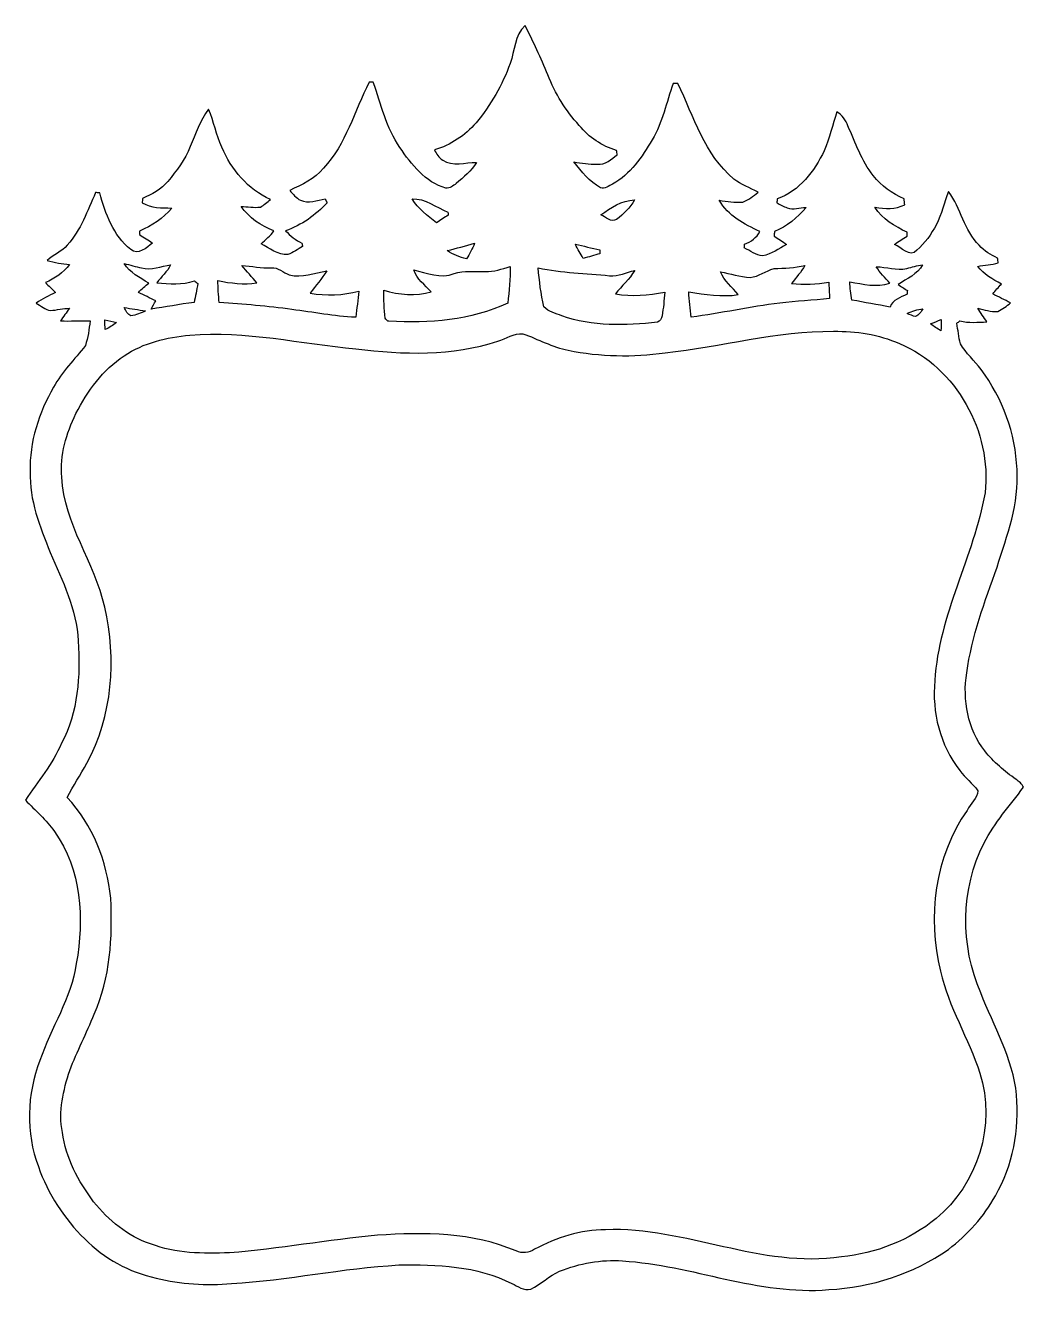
# Model space of a CAD drawing. Header units: centimetres. Extents: x -12.3 to 12.5, y -16 to 15.6.
import ezdxf

# ---------------------------------------------------------------- set-up
doc = ezdxf.new("R2010")
doc.units = ezdxf.units.CM
doc.header["$MEASUREMENT"] = 0
doc.layers.add('Layer 1', color=7, linetype='Continuous')

msp = doc.modelspace()

# ---------------------------------------------------------------- linework, layer by layer
at = {"layer": 'Layer 1', "color": 251}
for points, knots in [([(-0.27587, 14.66462), (-0.16369, 14.98318), (-0.16792, 15.36771), (0.09631, 15.61289), (0.09631, 15.61289), (0.29598, 15.20825), (0.48895, 14.80009), (0.65969, 14.38204), (0.65969, 14.38204), (0.8442, 13.92026), (1.09961, 13.48281), (1.44568, 13.12298), (1.44568, 13.12298), (1.68099, 12.821), (2.01013, 12.60934), (2.3749, 12.4968), (2.3749, 12.4968), (2.37843, 12.47105), (2.38548, 12.41884), (2.38901, 12.39273), (2.38901, 12.39273), (2.2412, 12.28302), (2.09338, 12.12674), (1.88736, 12.1599), (1.88736, 12.1599), (1.69263, 12.14543), (1.50072, 12.18283), (1.30951, 12.2114), (1.30951, 12.2114), (1.49966, 11.9694), (1.70145, 11.72457), (1.97238, 11.56829), (1.97238, 11.56829), (2.07998, 11.52701), (2.18193, 11.61944), (2.27401, 11.66036), (2.27401, 11.66036), (2.71886, 11.90166), (3.00884, 12.33593), (3.25931, 12.76032), (3.25931, 12.76032), (3.51614, 13.19495), (3.61597, 13.69519), (3.78319, 14.1665), (3.78319, 14.1665), (3.81212, 14.16579), (3.86997, 14.16438), (3.89855, 14.16332), (3.89855, 14.16332), (4.30706, 13.34135), (4.55718, 12.39379), (5.29625, 11.78666), (5.29625, 11.78666), (5.47582, 11.64343), (5.69807, 11.57111), (5.89597, 11.45752), (5.89597, 11.45752), (5.78026, 11.35874), (5.65644, 11.26596), (5.51462, 11.20881), (5.51462, 11.20881), (5.31812, 11.20387), (5.12445, 11.22715), (4.93113, 11.25784), (4.93113, 11.25784), (5.15091, 10.86838), (5.55343, 10.66165), (5.94254, 10.47891), (5.94254, 10.47891), (5.86352, 10.3251), (5.71959, 10.22562), (5.5626, 10.16282), (5.5626, 10.16282), (5.56084, 10.13989), (5.55696, 10.09403), (5.55519, 10.0711), (5.55519, 10.0711), (5.70406, 10.00407), (5.84235, 9.87778), (6.01345, 9.87178), (6.01345, 9.87178), (6.23147, 9.91376), (6.41385, 10.05664), (6.60612, 10.15824), (6.60612, 10.15824), (6.50487, 10.22844), (6.40256, 10.29582), (6.29991, 10.3632), (6.29991, 10.3632), (6.30096, 10.40165), (6.30237, 10.44011), (6.30379, 10.47821), (6.30379, 10.47821), (6.61458, 10.60768), (6.87987, 10.82146), (7.09154, 11.08146), (7.09154, 11.08146), (6.93526, 11.07158), (6.7751, 11.0169), (6.62234, 11.07017), (6.62234, 11.07017), (6.53062, 11.10086), (6.44807, 11.15166), (6.36376, 11.19752), (6.36376, 11.19752), (6.36693, 11.22116), (6.37328, 11.26772), (6.37611, 11.29136), (6.37611, 11.29136), (6.93032, 11.48715), (7.29791, 11.98316), (7.54662, 12.49221), (7.54662, 12.49221), (7.68315, 12.80477), (7.74982, 13.14132), (7.86271, 13.462), (7.86271, 13.462), (7.995, 13.38262), (8.07861, 13.24998), (8.13611, 13.11028), (8.13611, 13.11028), (8.31885, 12.68483), (8.47654, 12.23857), (8.76723, 11.87097), (8.76723, 11.87097), (8.9602, 11.60851), (9.24419, 11.43353), (9.53276, 11.29242), (9.53276, 11.29242), (9.53911, 11.24409), (9.54581, 11.19576), (9.55322, 11.14707), (9.55322, 11.14707), (9.32039, 11.02501), (9.05792, 11.04829), (8.80816, 11.08357), (8.80816, 11.08357), (8.99654, 10.78653), (9.3024, 10.6045), (9.6139, 10.45951), (9.6139, 10.45951), (9.61214, 10.43622), (9.60826, 10.38895), (9.60649, 10.36567), (9.60649, 10.36567), (9.50136, 10.29899), (9.39659, 10.23302), (9.29675, 10.15965), (9.29675, 10.15965), (9.45409, 10.09579), (9.67599, 9.81357), (9.84885, 10.01289), (9.84885, 10.01289), (10.05593, 10.18611), (10.20833, 10.41576), (10.3378, 10.65036), (10.3378, 10.65036), (10.47644, 10.90965), (10.52477, 11.20387), (10.64013, 11.47233), (10.64013, 11.47233), (10.95057, 11.05747), (11.02889, 10.50572), (11.40742, 10.13707), (11.40742, 10.13707), (11.52984, 9.99278), (11.69317, 9.8933), (11.86427, 9.81639), (11.86427, 9.81639), (11.86744, 9.78782), (11.87415, 9.73032), (11.87732, 9.70139), (11.87732, 9.70139), (11.71152, 9.65129), (11.5383, 9.63648), (11.36791, 9.61214), (11.36791, 9.61214), (11.51749, 9.40964), (11.74468, 9.29428), (11.95599, 9.1694), (11.95599, 9.1694), (11.88226, 9.08967), (11.80747, 9.01065), (11.7408, 8.92492), (11.7408, 8.92492), (11.88861, 8.85049), (12.03713, 8.77887), (12.1853, 8.70409), (12.1853, 8.70409), (12.08793, 8.62012), (11.98316, 8.54146), (11.86497, 8.4896), (11.86497, 8.4896), (11.69458, 8.47725), (11.53336, 8.53052), (11.37179, 8.57285), (11.37179, 8.57285), (11.43635, 8.45185), (11.5189, 8.34214), (11.5951, 8.22748), (11.5951, 8.22748), (11.37073, 8.21972), (11.14319, 8.19785), (10.92412, 8.25535), (10.92412, 8.25535), (10.89872, 8.2356), (10.87367, 8.21549), (10.84897, 8.19538), (10.84897, 8.19538), (10.8772, 8.02464), (10.89166, 7.85072), (10.93858, 7.6835), (10.93858, 7.6835), (11.07087, 7.44149), (11.28959, 7.26228), (11.45117, 7.04109), (11.45117, 7.04109), (11.9888, 6.32566), (12.31053, 5.44795), (12.34722, 4.5526), (12.34722, 4.5526), (12.40437, 3.71122), (12.09957, 2.90865), (11.84875, 2.12161), (11.84875, 2.12161), (11.54712, 1.26048), (11.21869, 0.39723), (11.09345, -0.51118), (11.09345, -0.51118), (10.98797, -1.18322), (11.11638, -1.91841), (11.54677, -2.45886), (11.54677, -2.45886), (11.76302, -2.73614), (12.03607, -2.96298), (12.32217, -3.16477), (12.32217, -3.16477), (12.39379, -3.22051), (12.47387, -3.27554), (12.51021, -3.36268), (12.51021, -3.36268), (12.16378, -3.81035), (11.79371, -4.24674), (11.52631, -4.75015), (11.52631, -4.75015), (10.93893, -5.89668), (10.92941, -7.3092), (11.44587, -8.48325), (11.44587, -8.48325), (11.76373, -9.32109), (12.24986, -10.1152), (12.33311, -11.02431), (12.33311, -11.02431), (12.40261, -11.88614), (12.25162, -12.78326), (11.80924, -13.53467), (11.80924, -13.53467), (11.52842, -14.06349), (11.10686, -14.50481), (10.63696, -14.87064), (10.63696, -14.87064), (9.7663, -15.48271), (8.71749, -15.82032), (7.65704, -15.87429), (7.65704, -15.87429), (5.90374, -16.02281), (4.25203, -15.26328), (2.5213, -15.15816), (2.5213, -15.15816), (1.98755, -15.11935), (1.44956, -15.21531), (0.95567, -15.41745), (0.95567, -15.41745), (0.69497, -15.52998), (0.49212, -15.74094), (0.23671, -15.86159), (0.23671, -15.86159), (0.06138, -15.90675), (-0.08714, -15.79139), (-0.23601, -15.72154), (-0.23601, -15.72154), (-1.0989, -15.27669), (-2.10397, -15.24776), (-3.05223, -15.26046), (-3.05223, -15.26046), (-4.44747, -15.33842), (-5.81836, -15.63758), (-7.21254, -15.72436), (-7.21254, -15.72436), (-7.84225, -15.77375), (-8.48113, -15.73953), (-9.09567, -15.58854), (-9.09567, -15.58854), (-9.76383, -15.43967), (-10.39072, -15.09854), (-10.87155, -14.61064), (-10.87155, -14.61064), (-11.3859, -14.10794), (-11.78489, -13.48775), (-12.02584, -12.81007), (-12.02584, -12.81007), (-12.34758, -11.96446), (-12.31053, -11.00737), (-11.99021, -10.16741), (-11.99021, -10.16741), (-11.71152, -9.35249), (-11.20634, -8.61483), (-11.08287, -7.74912), (-11.08287, -7.74912), (-10.8772, -6.64281), (-10.95657, -5.40702), (-11.62579, -4.4637), (-11.62579, -4.4637), (-11.83181, -4.17266), (-12.10169, -3.93629), (-12.34934, -3.68194), (-12.34934, -3.68194), (-12.03854, -3.21804), (-11.67271, -2.78553), (-11.45152, -2.26766), (-11.45152, -2.26766), (-11.03277, -1.49366), (-10.97844, -0.57997), (-11.03524, 0.28081), (-11.03524, 0.28081), (-11.0744, 1.06398), (-11.42612, 1.77906), (-11.73127, 2.48603), (-11.73127, 2.48603), (-11.98774, 3.12843), (-12.25762, 3.79236), (-12.22869, 4.49792), (-12.22869, 4.49792), (-12.25832, 5.23981), (-12.00997, 5.96512), (-11.6459, 6.60188), (-11.6459, 6.60188), (-11.43635, 6.98641), (-11.12344, 7.2965), (-10.85568, 7.63799), (-10.85568, 7.63799), (-10.78689, 7.83519), (-10.76678, 8.0458), (-10.73432, 8.25147), (-10.73432, 8.25147), (-10.98268, 8.25747), (-11.23103, 8.24724), (-11.47939, 8.25182), (-11.47939, 8.25182), (-11.40354, 8.35766), (-11.32487, 8.46173), (-11.25326, 8.57074), (-11.25326, 8.57074), (-11.4106, 8.56156), (-11.56476, 8.52417), (-11.72139, 8.51076), (-11.72139, 8.51076), (-11.85827, 8.52946), (-11.9634, 8.63388), (-12.08123, 8.69668), (-12.08123, 8.69668), (-11.93024, 8.80004), (-11.76373, 8.87659), (-11.60286, 8.96267), (-11.60286, 8.96267), (-11.68294, 9.04663), (-11.76973, 9.12424), (-11.85122, 9.20715), (-11.85122, 9.20715), (-11.61768, 9.30487), (-11.40531, 9.45374), (-11.24761, 9.65376), (-11.24761, 9.65376), (-11.436, 9.67669), (-11.62368, 9.70527), (-11.80641, 9.75819), (-11.80641, 9.75819), (-11.65543, 9.90671), (-11.44376, 9.97761), (-11.30653, 10.14201), (-11.30653, 10.14201), (-10.96645, 10.51278), (-10.80382, 10.99714), (-10.60203, 11.44799), (-10.60203, 11.44799), (-10.57663, 11.44729), (-10.52548, 11.44517), (-10.49973, 11.44411), (-10.49973, 11.44411), (-10.35756, 10.92341), (-10.15788, 10.38154), (-9.72644, 10.02841), (-9.72644, 10.02841), (-9.5437, 9.88554), (-9.32674, 10.07216), (-9.18563, 10.19034), (-9.18563, 10.19034), (-9.28335, 10.27077), (-9.39553, 10.3311), (-9.50348, 10.39636), (-9.50348, 10.39636), (-9.50419, 10.42), (-9.50524, 10.46692), (-9.50595, 10.49055), (-9.50595, 10.49055), (-9.2015, 10.62249), (-8.91223, 10.80276), (-8.70338, 11.06488), (-8.70338, 11.06488), (-8.95526, 11.06629), (-9.21703, 11.05994), (-9.43857, 11.19752), (-9.43857, 11.19752), (-9.43716, 11.22257), (-9.43469, 11.27337), (-9.43328, 11.29841), (-9.43328, 11.29841), (-9.20362, 11.40707), (-8.95985, 11.52172), (-8.80145, 11.7288), (-8.80145, 11.7288), (-8.58379, 11.99303), (-8.37177, 12.27173), (-8.2483, 12.59417), (-8.2483, 12.59417), (-8.10719, 12.90849), (-8.00347, 13.24751), (-7.79074, 13.52409), (-7.79074, 13.52409), (-7.65493, 13.21752), (-7.59248, 12.88521), (-7.45772, 12.57864), (-7.45772, 12.57864), (-7.22207, 12.02231), (-6.8072, 11.52701), (-6.24875, 11.27654), (-6.24875, 11.27654), (-6.32636, 11.20846), (-6.40609, 11.13684), (-6.49746, 11.08922), (-6.49746, 11.08922), (-6.65798, 11.0677), (-6.81884, 11.09733), (-6.97936, 11.10544), (-6.97936, 11.10544), (-6.78109, 10.82146), (-6.47982, 10.62108), (-6.16021, 10.49514), (-6.16021, 10.49514), (-6.24981, 10.37167), (-6.37046, 10.27642), (-6.48194, 10.17305), (-6.48194, 10.17305), (-6.27098, 10.06052), (-6.06354, 9.89436), (-5.80954, 9.90565), (-5.80954, 9.90565), (-5.67866, 9.95221), (-5.56683, 10.03935), (-5.44618, 10.10638), (-5.44618, 10.10638), (-5.45042, 10.12719), (-5.45853, 10.16917), (-5.46276, 10.18999), (-5.46276, 10.18999), (-5.62046, 10.26125), (-5.75028, 10.37661), (-5.87199, 10.4969), (-5.87199, 10.4969), (-5.47229, 10.63801), (-5.12057, 10.88355), (-4.83623, 11.19681), (-4.83623, 11.19681), (-4.85281, 11.22998), (-4.86939, 11.26314), (-4.88562, 11.2963), (-4.88562, 11.2963), (-5.08353, 11.26067), (-5.3026, 11.16965), (-5.49734, 11.25784), (-5.49734, 11.25784), (-5.60599, 11.31464), (-5.68995, 11.40636), (-5.7658, 11.50056), (-5.7658, 11.50056), (-5.46664, 11.64978), (-5.1375, 11.77996), (-4.92936, 12.05477), (-4.92936, 12.05477), (-4.3621, 12.6559), (-4.15784, 13.47717), (-3.78778, 14.19507), (-3.78778, 14.19507), (-3.76202, 14.19578), (-3.71052, 14.19789), (-3.68441, 14.1986), (-3.68441, 14.1986), (-3.49709, 13.64474), (-3.35809, 13.06124), (-3.02189, 12.57229), (-3.02189, 12.57229), (-2.73791, 12.15178), (-2.39183, 11.70376), (-1.8796, 11.563), (-1.8796, 11.563), (-1.78047, 11.54677), (-1.69651, 11.62156), (-1.62101, 11.67518), (-1.62101, 11.67518), (-1.43757, 11.83428), (-1.24178, 11.98915), (-1.11584, 12.20117), (-1.11584, 12.20117), (-1.39347, 12.20152), (-1.7078, 12.09216), (-1.95686, 12.26044), (-1.95686, 12.26044), (-2.05599, 12.31477), (-2.11138, 12.41566), (-2.16147, 12.51197), (-2.16147, 12.51197), (-1.75895, 12.63332), (-1.397, 12.86933), (-1.12536, 13.19036), (-1.12536, 13.19036), (-0.75389, 13.62322), (-0.47519, 14.13122), (-0.27587, 14.66462), (-0.27587, 14.66462), (-0.27587, 14.66462), (-0.27587, 14.66462), (-0.27587, 14.66462)], [0, 0, 0, 0, 0.00746269, 0.00746269, 0.00746269, 0.00746269, 0.01492537, 0.01492537, 0.01492537, 0.01492537, 0.02238806, 0.02238806, 0.02238806, 0.02238806, 0.02985075, 0.02985075, 0.02985075, 0.02985075, 0.03731343, 0.03731343, 0.03731343, 0.03731343, 0.04477612, 0.04477612, 0.04477612, 0.04477612, 0.05223881, 0.05223881, 0.05223881, 0.05223881, 0.05970149, 0.05970149, 0.05970149, 0.05970149, 0.06716418, 0.06716418, 0.06716418, 0.06716418, 0.07462687, 0.07462687, 0.07462687, 0.07462687, 0.08208955, 0.08208955, 0.08208955, 0.08208955, 0.08955224, 0.08955224, 0.08955224, 0.08955224, 0.09701493, 0.09701493, 0.09701493, 0.09701493, 0.10447761, 0.10447761, 0.10447761, 0.10447761, 0.1119403, 0.1119403, 0.1119403, 0.1119403, 0.11940299, 0.11940299, 0.11940299, 0.11940299, 0.12686567, 0.12686567, 0.12686567, 0.12686567, 0.13432836, 0.13432836, 0.13432836, 0.13432836, 0.14179104, 0.14179104, 0.14179104, 0.14179104, 0.14925373, 0.14925373, 0.14925373, 0.14925373, 0.15671642, 0.15671642, 0.15671642, 0.15671642, 0.1641791, 0.1641791, 0.1641791, 0.1641791, 0.17164179, 0.17164179, 0.17164179, 0.17164179, 0.17910448, 0.17910448, 0.17910448, 0.17910448, 0.18656716, 0.18656716, 0.18656716, 0.18656716, 0.19402985, 0.19402985, 0.19402985, 0.19402985, 0.20149254, 0.20149254, 0.20149254, 0.20149254, 0.20895522, 0.20895522, 0.20895522, 0.20895522, 0.21641791, 0.21641791, 0.21641791, 0.21641791, 0.2238806, 0.2238806, 0.2238806, 0.2238806, 0.23134328, 0.23134328, 0.23134328, 0.23134328, 0.23880597, 0.23880597, 0.23880597, 0.23880597, 0.24626866, 0.24626866, 0.24626866, 0.24626866, 0.25373134, 0.25373134, 0.25373134, 0.25373134, 0.26119403, 0.26119403, 0.26119403, 0.26119403, 0.26865672, 0.26865672, 0.26865672, 0.26865672, 0.2761194, 0.2761194, 0.2761194, 0.2761194, 0.28358209, 0.28358209, 0.28358209, 0.28358209, 0.29104478, 0.29104478, 0.29104478, 0.29104478, 0.29850746, 0.29850746, 0.29850746, 0.29850746, 0.30597015, 0.30597015, 0.30597015, 0.30597015, 0.31343284, 0.31343284, 0.31343284, 0.31343284, 0.32089552, 0.32089552, 0.32089552, 0.32089552, 0.32835821, 0.32835821, 0.32835821, 0.32835821, 0.3358209, 0.3358209, 0.3358209, 0.3358209, 0.34328358, 0.34328358, 0.34328358, 0.34328358, 0.35074627, 0.35074627, 0.35074627, 0.35074627, 0.35820896, 0.35820896, 0.35820896, 0.35820896, 0.36567164, 0.36567164, 0.36567164, 0.36567164, 0.37313433, 0.37313433, 0.37313433, 0.37313433, 0.38059701, 0.38059701, 0.38059701, 0.38059701, 0.3880597, 0.3880597, 0.3880597, 0.3880597, 0.39552239, 0.39552239, 0.39552239, 0.39552239, 0.40298507, 0.40298507, 0.40298507, 0.40298507, 0.41044776, 0.41044776, 0.41044776, 0.41044776, 0.41791045, 0.41791045, 0.41791045, 0.41791045, 0.42537313, 0.42537313, 0.42537313, 0.42537313, 0.43283582, 0.43283582, 0.43283582, 0.43283582, 0.44029851, 0.44029851, 0.44029851, 0.44029851, 0.44776119, 0.44776119, 0.44776119, 0.44776119, 0.45522388, 0.45522388, 0.45522388, 0.45522388, 0.46268657, 0.46268657, 0.46268657, 0.46268657, 0.47014925, 0.47014925, 0.47014925, 0.47014925, 0.47761194, 0.47761194, 0.47761194, 0.47761194, 0.48507463, 0.48507463, 0.48507463, 0.48507463, 0.49253731, 0.49253731, 0.49253731, 0.49253731, 0.5, 0.5, 0.5, 0.5, 0.50746269, 0.50746269, 0.50746269, 0.50746269, 0.51492537, 0.51492537, 0.51492537, 0.51492537, 0.52238806, 0.52238806, 0.52238806, 0.52238806, 0.52985075, 0.52985075, 0.52985075, 0.52985075, 0.53731343, 0.53731343, 0.53731343, 0.53731343, 0.54477612, 0.54477612, 0.54477612, 0.54477612, 0.55223881, 0.55223881, 0.55223881, 0.55223881, 0.55970149, 0.55970149, 0.55970149, 0.55970149, 0.56716418, 0.56716418, 0.56716418, 0.56716418, 0.57462687, 0.57462687, 0.57462687, 0.57462687, 0.58208955, 0.58208955, 0.58208955, 0.58208955, 0.58955224, 0.58955224, 0.58955224, 0.58955224, 0.59701493, 0.59701493, 0.59701493, 0.59701493, 0.60447761, 0.60447761, 0.60447761, 0.60447761, 0.6119403, 0.6119403, 0.6119403, 0.6119403, 0.61940299, 0.61940299, 0.61940299, 0.61940299, 0.62686567, 0.62686567, 0.62686567, 0.62686567, 0.63432836, 0.63432836, 0.63432836, 0.63432836, 0.64179104, 0.64179104, 0.64179104, 0.64179104, 0.64925373, 0.64925373, 0.64925373, 0.64925373, 0.65671642, 0.65671642, 0.65671642, 0.65671642, 0.6641791, 0.6641791, 0.6641791, 0.6641791, 0.67164179, 0.67164179, 0.67164179, 0.67164179, 0.67910448, 0.67910448, 0.67910448, 0.67910448, 0.68656716, 0.68656716, 0.68656716, 0.68656716, 0.69402985, 0.69402985, 0.69402985, 0.69402985, 0.70149254, 0.70149254, 0.70149254, 0.70149254, 0.70895522, 0.70895522, 0.70895522, 0.70895522, 0.71641791, 0.71641791, 0.71641791, 0.71641791, 0.7238806, 0.7238806, 0.7238806, 0.7238806, 0.73134328, 0.73134328, 0.73134328, 0.73134328, 0.73880597, 0.73880597, 0.73880597, 0.73880597, 0.74626866, 0.74626866, 0.74626866, 0.74626866, 0.75373134, 0.75373134, 0.75373134, 0.75373134, 0.76119403, 0.76119403, 0.76119403, 0.76119403, 0.76865672, 0.76865672, 0.76865672, 0.76865672, 0.7761194, 0.7761194, 0.7761194, 0.7761194, 0.78358209, 0.78358209, 0.78358209, 0.78358209, 0.79104478, 0.79104478, 0.79104478, 0.79104478, 0.79850746, 0.79850746, 0.79850746, 0.79850746, 0.80597015, 0.80597015, 0.80597015, 0.80597015, 0.81343284, 0.81343284, 0.81343284, 0.81343284, 0.82089552, 0.82089552, 0.82089552, 0.82089552, 0.82835821, 0.82835821, 0.82835821, 0.82835821, 0.8358209, 0.8358209, 0.8358209, 0.8358209, 0.84328358, 0.84328358, 0.84328358, 0.84328358, 0.85074627, 0.85074627, 0.85074627, 0.85074627, 0.85820896, 0.85820896, 0.85820896, 0.85820896, 0.86567164, 0.86567164, 0.86567164, 0.86567164, 0.87313433, 0.87313433, 0.87313433, 0.87313433, 0.88059701, 0.88059701, 0.88059701, 0.88059701, 0.8880597, 0.8880597, 0.8880597, 0.8880597, 0.89552239, 0.89552239, 0.89552239, 0.89552239, 0.90298507, 0.90298507, 0.90298507, 0.90298507, 0.91044776, 0.91044776, 0.91044776, 0.91044776, 0.91791045, 0.91791045, 0.91791045, 0.91791045, 0.92537313, 0.92537313, 0.92537313, 0.92537313, 0.93283582, 0.93283582, 0.93283582, 0.93283582, 0.94029851, 0.94029851, 0.94029851, 0.94029851, 0.94776119, 0.94776119, 0.94776119, 0.94776119, 0.95522388, 0.95522388, 0.95522388, 0.95522388, 0.96268657, 0.96268657, 0.96268657, 0.96268657, 0.97014925, 0.97014925, 0.97014925, 0.97014925, 0.97761194, 0.97761194, 0.97761194, 0.97761194, 0.98507463, 0.98507463, 0.98507463, 0.98507463, 1, 1, 1, 1]), ([(-2.71992, 11.29312), (-2.56328, 11.05112), (-2.33539, 10.86873), (-2.1082, 10.69693), (-2.1082, 10.69693), (-2.01189, 10.76149), (-1.91453, 10.82569), (-1.81716, 10.88919), (-1.81716, 10.88919), (-1.81963, 10.90789), (-1.82457, 10.94528), (-1.82704, 10.96363), (-1.82704, 10.96363), (-2.12302, 11.07863), (-2.38689, 11.309), (-2.71992, 11.29312), (-2.71992, 11.29312), (-2.71992, 11.29312), (-2.71992, 11.29312), (-2.71992, 11.29312)], [0, 0, 0, 0, 0.16666667, 0.16666667, 0.16666667, 0.16666667, 0.33333333, 0.33333333, 0.33333333, 0.33333333, 0.5, 0.5, 0.5, 0.5, 0.66666667, 0.66666667, 0.66666667, 0.66666667, 1, 1, 1, 1]), ([(1.98543, 10.89519), (2.10256, 10.84016), (2.24049, 10.69093), (2.37525, 10.78159), (2.37525, 10.78159), (2.54988, 10.91248), (2.71251, 11.07087), (2.81587, 11.26596), (2.81587, 11.26596), (2.50155, 11.25432), (2.22991, 11.07581), (1.98543, 10.89519), (1.98543, 10.89519), (1.98543, 10.89519), (1.98543, 10.89519), (1.98543, 10.89519)], [0, 0, 0, 0, 0.2, 0.2, 0.2, 0.2, 0.4, 0.4, 0.4, 0.4, 0.6, 0.6, 0.6, 0.6, 1, 1, 1, 1]), ([(-1.84291, 10.00372), (-1.69898, 9.90353), (-1.53211, 9.84426), (-1.36349, 9.79981), (-1.36349, 9.79981), (-1.28658, 9.92329), (-1.21391, 10.04958), (-1.16134, 10.18575), (-1.16134, 10.18575), (-1.38818, 10.12296), (-1.61502, 10.06087), (-1.84291, 10.00372), (-1.84291, 10.00372), (-1.84291, 10.00372), (-1.84291, 10.00372), (-1.84291, 10.00372)], [0, 0, 0, 0, 0.2, 0.2, 0.2, 0.2, 0.4, 0.4, 0.4, 0.4, 0.6, 0.6, 0.6, 0.6, 1, 1, 1, 1]), ([(1.35079, 10.16247), (1.40194, 10.03864), (1.47214, 9.92434), (1.54164, 9.8104), (1.54164, 9.8104), (1.68063, 9.84603), (1.81963, 9.88589), (1.95792, 9.92681), (1.95792, 9.92681), (1.95721, 9.95151), (1.95545, 10.00125), (1.95474, 10.02594), (1.95474, 10.02594), (1.75225, 10.06722), (1.55222, 10.11837), (1.35079, 10.16247), (1.35079, 10.16247), (1.35079, 10.16247), (1.35079, 10.16247), (1.35079, 10.16247)], [0, 0, 0, 0, 0.16666667, 0.16666667, 0.16666667, 0.16666667, 0.33333333, 0.33333333, 0.33333333, 0.33333333, 0.5, 0.5, 0.5, 0.5, 0.66666667, 0.66666667, 0.66666667, 0.66666667, 1, 1, 1, 1]), ([(-9.89118, 9.68093), (-9.74901, 9.45197), (-9.50101, 9.33379), (-9.27947, 9.19586), (-9.27947, 9.19586), (-9.36766, 9.12072), (-9.45762, 9.04769), (-9.53664, 8.96267), (-9.53664, 8.96267), (-9.39306, 8.89), (-9.24701, 8.82332), (-9.10167, 8.75489), (-9.10167, 8.75489), (-9.14012, 8.68504), (-9.18034, 8.61624), (-9.22091, 8.54745), (-9.22091, 8.54745), (-8.86213, 8.59508), (-8.50759, 8.66916), (-8.14811, 8.71326), (-8.14811, 8.71326), (-8.11636, 8.86919), (-8.08355, 9.02476), (-8.05533, 9.18139), (-8.05533, 9.18139), (-8.0832, 9.20327), (-8.11142, 9.22514), (-8.13929, 9.24701), (-8.13929, 9.24701), (-8.44303, 9.15458), (-8.76371, 9.16905), (-9.07486, 9.20432), (-9.07486, 9.20432), (-8.96126, 9.35284), (-8.81839, 9.4802), (-8.73266, 9.64847), (-8.73266, 9.64847), (-8.97361, 9.6206), (-9.20891, 9.50277), (-9.45409, 9.57227), (-9.45409, 9.57227), (-9.60191, 9.60014), (-9.74408, 9.64988), (-9.89118, 9.68093), (-9.89118, 9.68093), (-9.89118, 9.68093), (-9.89118, 9.68093), (-9.89118, 9.68093)], [0, 0, 0, 0, 0.07692308, 0.07692308, 0.07692308, 0.07692308, 0.15384615, 0.15384615, 0.15384615, 0.15384615, 0.23076923, 0.23076923, 0.23076923, 0.23076923, 0.30769231, 0.30769231, 0.30769231, 0.30769231, 0.38461538, 0.38461538, 0.38461538, 0.38461538, 0.46153846, 0.46153846, 0.46153846, 0.46153846, 0.53846154, 0.53846154, 0.53846154, 0.53846154, 0.61538462, 0.61538462, 0.61538462, 0.61538462, 0.69230769, 0.69230769, 0.69230769, 0.69230769, 0.76923077, 0.76923077, 0.76923077, 0.76923077, 0.84615385, 0.84615385, 0.84615385, 0.84615385, 1, 1, 1, 1]), ([(-6.95607, 9.63471), (-6.84142, 9.48196), (-6.70172, 9.35002), (-6.58636, 9.19727), (-6.58636, 9.19727), (-6.91056, 9.15776), (-7.23653, 9.18563), (-7.55297, 9.26112), (-7.55297, 9.26112), (-7.55509, 9.07662), (-7.53886, 8.89212), (-7.52193, 8.70832), (-7.52193, 8.70832), (-6.91762, 8.66704), (-6.31296, 8.62718), (-5.71359, 8.53369), (-5.71359, 8.53369), (-5.18336, 8.47619), (-4.65843, 8.35872), (-4.12397, 8.34602), (-4.12397, 8.34602), (-4.09504, 8.56262), (-4.06541, 8.77887), (-4.04389, 8.99619), (-4.04389, 8.99619), (-4.44112, 8.88859), (-4.85528, 8.87024), (-5.26027, 8.94574), (-5.26027, 8.94574), (-5.11739, 9.12742), (-4.96429, 9.3024), (-4.84293, 9.49995), (-4.84293, 9.49995), (-5.15232, 9.45127), (-5.46135, 9.32004), (-5.77779, 9.40047), (-5.77779, 9.40047), (-5.92843, 9.45444), (-6.05755, 9.5952), (-6.22829, 9.57756), (-6.22829, 9.57756), (-6.47241, 9.56063), (-6.71336, 9.61778), (-6.95607, 9.63471), (-6.95607, 9.63471), (-6.95607, 9.63471), (-6.95607, 9.63471), (-6.95607, 9.63471)], [0, 0, 0, 0, 0.07692308, 0.07692308, 0.07692308, 0.07692308, 0.15384615, 0.15384615, 0.15384615, 0.15384615, 0.23076923, 0.23076923, 0.23076923, 0.23076923, 0.30769231, 0.30769231, 0.30769231, 0.30769231, 0.38461538, 0.38461538, 0.38461538, 0.38461538, 0.46153846, 0.46153846, 0.46153846, 0.46153846, 0.53846154, 0.53846154, 0.53846154, 0.53846154, 0.61538462, 0.61538462, 0.61538462, 0.61538462, 0.69230769, 0.69230769, 0.69230769, 0.69230769, 0.76923077, 0.76923077, 0.76923077, 0.76923077, 0.84615385, 0.84615385, 0.84615385, 0.84615385, 1, 1, 1, 1]), ([(-0.89888, 9.48478), (-1.15676, 9.46679), (-1.42487, 9.52359), (-1.67358, 9.43222), (-1.67358, 9.43222), (-2.00625, 9.30099), (-2.35373, 9.4421), (-2.67864, 9.52888), (-2.67864, 9.52888), (-2.60773, 9.29252), (-2.39783, 9.15), (-2.24084, 8.97431), (-2.24084, 8.97431), (-2.6289, 8.86954), (-3.04165, 8.90058), (-3.42371, 9.01453), (-3.42371, 9.01453), (-3.42477, 8.78311), (-3.41418, 8.55169), (-3.38596, 8.32167), (-3.38596, 8.32167), (-3.36832, 8.2871), (-3.34116, 8.24336), (-3.29706, 8.24265), (-3.29706, 8.24265), (-2.29623, 8.19044), (-1.25377, 8.25923), (-0.33655, 8.69879), (-0.33655, 8.69879), (-0.2981, 9.00077), (-0.26988, 9.30487), (-0.27975, 9.60967), (-0.27975, 9.60967), (-0.48084, 9.54687), (-0.68333, 9.46926), (-0.89888, 9.48478), (-0.89888, 9.48478), (-0.89888, 9.48478), (-0.89888, 9.48478), (-0.89888, 9.48478)], [0, 0, 0, 0, 0.09090909, 0.09090909, 0.09090909, 0.09090909, 0.18181818, 0.18181818, 0.18181818, 0.18181818, 0.27272727, 0.27272727, 0.27272727, 0.27272727, 0.36363636, 0.36363636, 0.36363636, 0.36363636, 0.45454545, 0.45454545, 0.45454545, 0.45454545, 0.54545455, 0.54545455, 0.54545455, 0.54545455, 0.63636364, 0.63636364, 0.63636364, 0.63636364, 0.72727273, 0.72727273, 0.72727273, 0.72727273, 0.81818182, 0.81818182, 0.81818182, 0.81818182, 1, 1, 1, 1]), ([(0.42263, 9.57509), (0.44873, 9.24948), (0.48613, 8.92281), (0.56586, 8.60531), (0.56586, 8.60531), (0.66887, 8.47055), (0.85937, 8.44656), (1.00753, 8.37741), (1.00753, 8.37741), (1.772, 8.11495), (2.5968, 8.12835), (3.38949, 8.22431), (3.38949, 8.22431), (3.45652, 8.24406), (3.49779, 8.31144), (3.50696, 8.37777), (3.50696, 8.37777), (3.54154, 8.57321), (3.55671, 8.77111), (3.57223, 8.96832), (3.57223, 8.96832), (3.1683, 8.88541), (2.75519, 8.86037), (2.34632, 8.92563), (2.34632, 8.92563), (2.50402, 9.12248), (2.69663, 9.29076), (2.82469, 9.51089), (2.82469, 9.51089), (2.61761, 9.46079), (2.4197, 9.36166), (2.20063, 9.37719), (2.20063, 9.37719), (1.60761, 9.43998), (1.00789, 9.4488), (0.42263, 9.57509), (0.42263, 9.57509), (0.42263, 9.57509), (0.42263, 9.57509), (0.42263, 9.57509)], [0, 0, 0, 0, 0.09090909, 0.09090909, 0.09090909, 0.09090909, 0.18181818, 0.18181818, 0.18181818, 0.18181818, 0.27272727, 0.27272727, 0.27272727, 0.27272727, 0.36363636, 0.36363636, 0.36363636, 0.36363636, 0.45454545, 0.45454545, 0.45454545, 0.45454545, 0.54545455, 0.54545455, 0.54545455, 0.54545455, 0.63636364, 0.63636364, 0.63636364, 0.63636364, 0.72727273, 0.72727273, 0.72727273, 0.72727273, 0.81818182, 0.81818182, 0.81818182, 0.81818182, 1, 1, 1, 1]), ([(6.29426, 9.55428), (6.08824, 9.5056), (5.91714, 9.34861), (5.69877, 9.33803), (5.69877, 9.33803), (5.44759, 9.34367), (5.21053, 9.43363), (4.9657, 9.47632), (4.9657, 9.47632), (5.04931, 9.24384), (5.25286, 9.09426), (5.40561, 8.91011), (5.40561, 8.91011), (4.99392, 8.83814), (4.58047, 8.91681), (4.17266, 8.97431), (4.17266, 8.97431), (4.17336, 8.76406), (4.21393, 8.55557), (4.23298, 8.34672), (4.23298, 8.34672), (4.97029, 8.44303), (5.69807, 8.60496), (6.43643, 8.69809), (6.43643, 8.69809), (6.84953, 8.74748), (7.26616, 8.76194), (7.67927, 8.81486), (7.67927, 8.81486), (7.67362, 8.91611), (7.66198, 9.11895), (7.65634, 9.2202), (7.65634, 9.2202), (7.3533, 9.15494), (7.04109, 9.15952), (6.73382, 9.18704), (6.73382, 9.18704), (6.8453, 9.33591), (6.97583, 9.47173), (7.06473, 9.63648), (7.06473, 9.63648), (6.81179, 9.57792), (6.55285, 9.5631), (6.29426, 9.55428), (6.29426, 9.55428), (6.29426, 9.55428), (6.29426, 9.55428), (6.29426, 9.55428)], [0, 0, 0, 0, 0.07692308, 0.07692308, 0.07692308, 0.07692308, 0.15384615, 0.15384615, 0.15384615, 0.15384615, 0.23076923, 0.23076923, 0.23076923, 0.23076923, 0.30769231, 0.30769231, 0.30769231, 0.30769231, 0.38461538, 0.38461538, 0.38461538, 0.38461538, 0.46153846, 0.46153846, 0.46153846, 0.46153846, 0.53846154, 0.53846154, 0.53846154, 0.53846154, 0.61538462, 0.61538462, 0.61538462, 0.61538462, 0.69230769, 0.69230769, 0.69230769, 0.69230769, 0.76923077, 0.76923077, 0.76923077, 0.76923077, 0.84615385, 0.84615385, 0.84615385, 0.84615385, 1, 1, 1, 1]), ([(9.59979, 9.55922), (9.34649, 9.50524), (9.09391, 9.59414), (8.84096, 9.60296), (8.84096, 9.60296), (8.93057, 9.4488), (9.06321, 9.3285), (9.17928, 9.19551), (9.17928, 9.19551), (8.85014, 9.08085), (8.50971, 9.16693), (8.18056, 9.22761), (8.18056, 9.22761), (8.18691, 9.0738), (8.21231, 8.9221), (8.23454, 8.7697), (8.23454, 8.7697), (8.55098, 8.71432), (8.86777, 8.65787), (9.18351, 8.59755), (9.18351, 8.59755), (9.25371, 8.78064), (9.44386, 8.84273), (9.60649, 8.91752), (9.60649, 8.91752), (9.60896, 8.9408), (9.61355, 8.98737), (9.61602, 9.01065), (9.61602, 9.01065), (9.53841, 9.05827), (9.46185, 9.10731), (9.38706, 9.15917), (9.38706, 9.15917), (9.60261, 9.30381), (9.86508, 9.41423), (9.9949, 9.65165), (9.9949, 9.65165), (9.86084, 9.63083), (9.73102, 9.59167), (9.59979, 9.55922), (9.59979, 9.55922), (9.59979, 9.55922), (9.59979, 9.55922), (9.59979, 9.55922)], [0, 0, 0, 0, 0.08333333, 0.08333333, 0.08333333, 0.08333333, 0.16666667, 0.16666667, 0.16666667, 0.16666667, 0.25, 0.25, 0.25, 0.25, 0.33333333, 0.33333333, 0.33333333, 0.33333333, 0.41666667, 0.41666667, 0.41666667, 0.41666667, 0.5, 0.5, 0.5, 0.5, 0.58333333, 0.58333333, 0.58333333, 0.58333333, 0.66666667, 0.66666667, 0.66666667, 0.66666667, 0.75, 0.75, 0.75, 0.75, 0.83333333, 0.83333333, 0.83333333, 0.83333333, 1, 1, 1, 1]), ([(-9.89259, 8.58414), (-9.84673, 8.50688), (-9.80511, 8.41728), (-9.72009, 8.37565), (-9.72009, 8.37565), (-9.59132, 8.39717), (-9.47208, 8.44903), (-9.35461, 8.50265), (-9.35461, 8.50265), (-9.53382, 8.53052), (-9.71268, 8.56121), (-9.89259, 8.58414), (-9.89259, 8.58414), (-9.89259, 8.58414), (-9.89259, 8.58414), (-9.89259, 8.58414)], [0, 0, 0, 0, 0.2, 0.2, 0.2, 0.2, 0.4, 0.4, 0.4, 0.4, 0.6, 0.6, 0.6, 0.6, 1, 1, 1, 1]), ([(9.6139, 8.43844), (9.68093, 8.40881), (9.74796, 8.37459), (9.82098, 8.36154), (9.82098, 8.36154), (9.90882, 8.39505), (9.95257, 8.48536), (10.00478, 8.55698), (10.00478, 8.55698), (9.86755, 8.53863), (9.73702, 8.49947), (9.6139, 8.43844), (9.6139, 8.43844), (9.6139, 8.43844), (9.6139, 8.43844), (9.6139, 8.43844)], [0, 0, 0, 0, 0.2, 0.2, 0.2, 0.2, 0.4, 0.4, 0.4, 0.4, 0.6, 0.6, 0.6, 0.6, 1, 1, 1, 1]), ([(-10.36849, 8.27899), (-10.36884, 8.1982), (-10.36673, 8.11742), (-10.36179, 8.03628), (-10.36179, 8.03628), (-10.26125, 8.08672), (-10.16388, 8.14387), (-10.07745, 8.21619), (-10.07745, 8.21619), (-10.17411, 8.23877), (-10.27113, 8.25959), (-10.36849, 8.27899), (-10.36849, 8.27899), (-10.36849, 8.27899), (-10.36849, 8.27899), (-10.36849, 8.27899)], [0, 0, 0, 0, 0.2, 0.2, 0.2, 0.2, 0.4, 0.4, 0.4, 0.4, 0.6, 0.6, 0.6, 0.6, 1, 1, 1, 1]), ([(10.1921, 8.17915), (10.27395, 8.11706), (10.35932, 8.05991), (10.44751, 8.00629), (10.44751, 8.00629), (10.46198, 8.09837), (10.46374, 8.1915), (10.45351, 8.28428), (10.45351, 8.28428), (10.36567, 8.25077), (10.27783, 8.2169), (10.1921, 8.17915), (10.1921, 8.17915), (10.1921, 8.17915), (10.1921, 8.17915), (10.1921, 8.17915)], [0, 0, 0, 0, 0.2, 0.2, 0.2, 0.2, 0.4, 0.4, 0.4, 0.4, 0.6, 0.6, 0.6, 0.6, 1, 1, 1, 1]), ([(3.58105, 7.45631), (2.78165, 7.34942), (1.96215, 7.35789), (1.17122, 7.52263), (1.17122, 7.52263), (0.77435, 7.60024), (0.41839, 7.79745), (0.04198, 7.93468), (0.04198, 7.93468), (-0.18309, 7.94632), (-0.37571, 7.81367), (-0.58279, 7.75017), (-0.58279, 7.75017), (-1.71803, 7.36917), (-2.94252, 7.41539), (-4.11621, 7.55438), (-4.11621, 7.55438), (-5.49522, 7.68562), (-6.864, 8.01582), (-8.25712, 7.89869), (-8.25712, 7.89869), (-8.82685, 7.8419), (-9.40964, 7.71137), (-9.88871, 7.38293), (-9.88871, 7.38293), (-10.42635, 7.03897), (-10.80029, 6.49887), (-11.0938, 5.9436), (-11.0938, 5.9436), (-11.32946, 5.45289), (-11.49562, 4.9089), (-11.44058, 4.35751), (-11.44058, 4.35751), (-11.38555, 3.19405), (-10.6232, 2.23838), (-10.37414, 1.1243), (-10.37414, 1.1243), (-10.07745, -0.16863), (-10.17693, -1.58715), (-10.81828, -2.76437), (-10.81828, -2.76437), (-10.98091, -3.04871), (-11.15131, -3.32811), (-11.31006, -3.61456), (-11.31006, -3.61456), (-10.66659, -4.29436), (-10.31875, -5.20488), (-10.22456, -6.12634), (-10.22456, -6.12634), (-10.17482, -7.09754), (-10.23479, -8.11142), (-10.63554, -9.01206), (-10.63554, -9.01206), (-10.82993, -9.48302), (-11.05747, -9.93951), (-11.2455, -10.41329), (-11.2455, -10.41329), (-11.40425, -10.90718), (-11.53407, -11.43776), (-11.42859, -11.9567), (-11.42859, -11.9567), (-11.34639, -12.59593), (-11.03101, -13.17625), (-10.65036, -13.68566), (-10.65036, -13.68566), (-10.27712, -14.14886), (-9.80123, -14.54644), (-9.23043, -14.73623), (-9.23043, -14.73623), (-8.60566, -14.97577), (-7.92445, -14.98071), (-7.26581, -14.95742), (-7.26581, -14.95742), (-6.03179, -14.86147), (-4.81295, -14.63111), (-3.58069, -14.52033), (-3.58069, -14.52033), (-2.42394, -14.44096), (-1.21073, -14.44343), (-0.12665, -14.91192), (-0.12665, -14.91192), (0.02152, -14.98071), (0.19791, -14.95954), (0.33337, -14.86888), (0.33337, -14.86888), (0.87559, -14.57713), (1.48096, -14.38839), (2.10009, -14.38134), (2.10009, -14.38134), (4.09187, -14.3069), (5.97323, -15.35853), (7.97419, -15.06044), (7.97419, -15.06044), (8.82862, -14.97118), (9.66258, -14.65086), (10.32933, -14.10441), (10.32933, -14.10441), (11.36438, -13.25739), (11.83358, -11.76408), (11.42259, -10.4842), (11.42259, -10.4842), (11.13755, -9.61954), (10.64648, -8.83356), (10.44046, -7.94068), (10.44046, -7.94068), (10.10073, -6.59483), (10.30252, -5.08847), (11.10121, -3.93771), (11.10121, -3.93771), (11.18411, -3.77366), (11.3598, -3.63996), (11.37285, -3.44699), (11.37285, -3.44699), (11.24267, -3.26319), (11.04829, -3.13267), (10.92482, -2.94111), (10.92482, -2.94111), (10.42282, -2.31916), (10.22491, -1.49154), (10.30076, -0.70379), (10.30076, -0.70379), (10.39566, 0.92886), (11.26772, 2.37843), (11.5503, 3.97016), (11.5503, 3.97016), (11.72527, 5.48781), (10.83416, 7.09189), (9.41564, 7.68985), (9.41564, 7.68985), (8.90305, 7.91598), (8.33684, 8.00488), (7.77875, 7.99359), (7.77875, 7.99359), (6.35882, 8.00876), (4.9844, 7.60554), (3.58105, 7.45631)], [0, 0, 0, 0, 0.02857143, 0.02857143, 0.02857143, 0.02857143, 0.05714286, 0.05714286, 0.05714286, 0.05714286, 0.08571429, 0.08571429, 0.08571429, 0.08571429, 0.11428571, 0.11428571, 0.11428571, 0.11428571, 0.14285714, 0.14285714, 0.14285714, 0.14285714, 0.17142857, 0.17142857, 0.17142857, 0.17142857, 0.2, 0.2, 0.2, 0.2, 0.22857143, 0.22857143, 0.22857143, 0.22857143, 0.25714286, 0.25714286, 0.25714286, 0.25714286, 0.28571429, 0.28571429, 0.28571429, 0.28571429, 0.31428571, 0.31428571, 0.31428571, 0.31428571, 0.34285714, 0.34285714, 0.34285714, 0.34285714, 0.37142857, 0.37142857, 0.37142857, 0.37142857, 0.4, 0.4, 0.4, 0.4, 0.42857143, 0.42857143, 0.42857143, 0.42857143, 0.45714286, 0.45714286, 0.45714286, 0.45714286, 0.48571429, 0.48571429, 0.48571429, 0.48571429, 0.51428571, 0.51428571, 0.51428571, 0.51428571, 0.54285714, 0.54285714, 0.54285714, 0.54285714, 0.57142857, 0.57142857, 0.57142857, 0.57142857, 0.6, 0.6, 0.6, 0.6, 0.62857143, 0.62857143, 0.62857143, 0.62857143, 0.65714286, 0.65714286, 0.65714286, 0.65714286, 0.68571429, 0.68571429, 0.68571429, 0.68571429, 0.71428571, 0.71428571, 0.71428571, 0.71428571, 0.74285714, 0.74285714, 0.74285714, 0.74285714, 0.77142857, 0.77142857, 0.77142857, 0.77142857, 0.8, 0.8, 0.8, 0.8, 0.82857143, 0.82857143, 0.82857143, 0.82857143, 0.85714286, 0.85714286, 0.85714286, 0.85714286, 0.88571429, 0.88571429, 0.88571429, 0.88571429, 0.91428571, 0.91428571, 0.91428571, 0.91428571, 0.94285714, 0.94285714, 0.94285714, 0.94285714, 1, 1, 1, 1])]:
    msp.add_open_spline(points, degree=3, knots=knots, dxfattribs=at)

doc.saveas('drawing.dxf')
